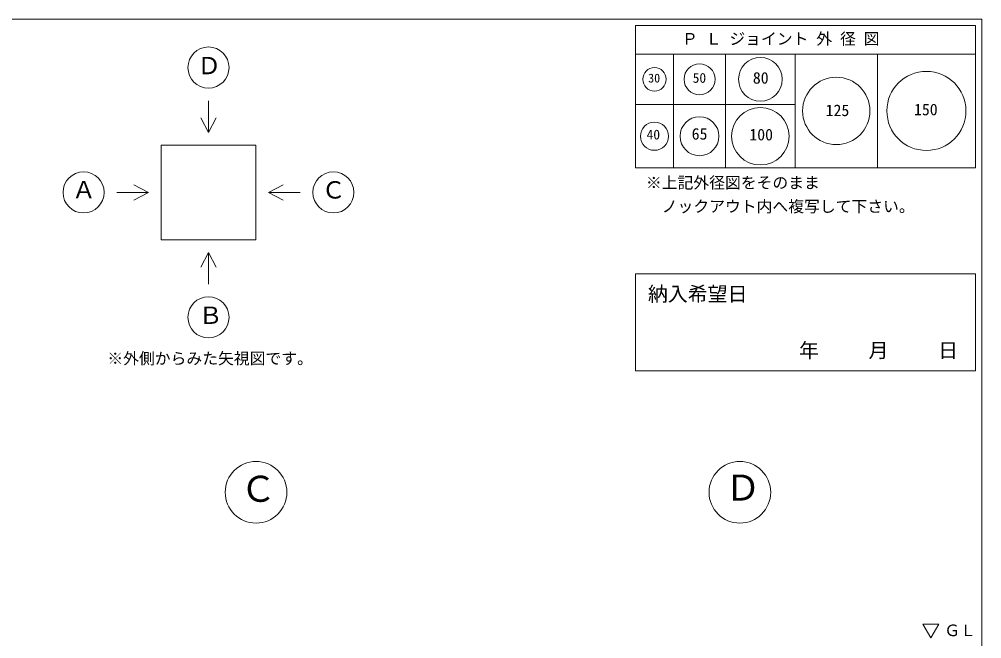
# Model space of a CAD drawing. Units: millimetres, scale not verified. Extents: x -4890 to 18490, y -2296 to 2296.
# Drawn here: x 1846 to 4890, y 337 to 2296 of the extents above; entities that cross this region are included whole.
import ezdxf
from ezdxf.enums import TextEntityAlignment as Align

# ---------------------------------------------------------------- set-up
doc = ezdxf.new("R2010")
doc.units = ezdxf.units.MM
doc.header["$LTSCALE"] = 10
for name, color, linetype, lineweight in [('0-2_waku', 7, 'Continuous', 18), ('0-3_gaikei', 7, 'Continuous', 18), ('0-7_hole', 7, 'Continuous', 18), ('0-D_文字１', 7, 'Continuous', 18)]:
    doc.layers.add(name, color=color, linetype=linetype, lineweight=lineweight)
doc.styles.add('ＭＳ ゴシック', font='')
doc.styles.get('ＭＳ ゴシック').set_extended_font_data('MS Gothic')

msp = doc.modelspace()

# ---------------------------------------------------------------- linework, layer by layer
at = {"layer": '0-2_waku'}
for p, q in [((-1230, 2296.38), (4890, 2296.38)), ((4890, 2296.38), (4890, -1978.62)), ((4890, 2296.38), (4890, -1978.62)), ((3795, 2276.38), (3795, 1826.38)), ((3795, 2276.38), (4870, 2276.38)), ((3795, 2276.38), (4870, 2276.38)), ((3795, 2276.38), (4870, 2276.38)), ((3795, 2276.38), (3795, 1826.38)), ((3795, 2276.38), (4870, 2276.38)), ((3795, 2276.38), (4870, 2276.38)), ((3795, 2276.38), (4870, 2276.38)), ((4870, 2276.38), (4870, 1826.38)), ((4870, 2276.38), (4870, 1826.38)), ((3795, 2186.38), (4870, 2186.38)), ((3915, 2186.38), (3915, 1826.38)), ((4080, 2186.38), (4080, 1826.38)), ((4300, 2186.38), (4300, 1826.38)), ((4560, 2186.38), (4560, 1826.38)), ((3795, 2026.38), (4300, 2026.38)), ((3795, 1826.38), (4870, 1826.38)), ((3795, 1826.38), (4870, 1826.38)), ((3795, 1491.09), (3795, 1184.38)), ((3795, 1491.09), (4870, 1491.09)), ((4870, 1491.09), (4870, 1184.38)), ((3795, 1184.38), (4870, 1184.38))]:
    msp.add_line(p, q, dxfattribs=at)
at = {"layer": '0-3_gaikei'}
for p, q in [((2444.61, 2038.6), (2444.61, 1938.6)), ((2444.61, 1938.6), (2420.48, 1984.98)), ((2444.61, 1938.6), (2468.73, 1984.98)), ((2294.61, 1898.6), (2594.61, 1898.6)), ((2294.61, 1898.6), (2294.61, 1598.6)), ((2594.61, 1898.6), (2594.61, 1598.6)), ((2254.61, 1748.6), (2208.23, 1772.73)), ((2634.61, 1748.6), (2680.98, 1772.73)), ((2154.61, 1748.6), (2254.61, 1748.6)), ((2254.61, 1748.6), (2208.23, 1724.47)), ((2294.61, 1598.6), (2594.61, 1598.6)), ((2444.61, 1558.6), (2420.48, 1512.22)), ((2444.61, 1558.6), (2468.73, 1512.22)), ((2444.61, 1458.6), (2444.61, 1558.6))]:
    msp.add_line(p, q, dxfattribs=at)
msp.add_lwpolyline([(2734.61, 1748.6), (2634.61, 1748.6), (2680.98, 1724.47)], dxfattribs=at)
for centre, radius in [((2444.61, 2143.6), 65), ((2049.61, 1748.6), 65), ((2839.61, 1748.6), 65), ((2444.61, 1353.6), 65), ((2595, 800.13), 97.5), ((4125, 800.13), 97.5)]:
    msp.add_circle(centre, radius, dxfattribs=at)
at = {"layer": '0-7_hole'}
for centre, radius in [((4190, 2106.38), 69), ((3855, 2106.38), 37), ((3997.5, 2106.38), 49), ((4715, 2006.38), 125), ((4430, 2006.38), 106.5), ((4190, 1926.38), 91), ((3997.5, 1926.38), 61.5), ((3855, 1926.38), 44.5)]:
    msp.add_circle(centre, radius, dxfattribs=at)
at = {"layer": '0-D_文字１'}
for p, q in [((4728.74, 339.8), (4703.54, 382.74)), ((4703.54, 382.74), (4753.94, 382.74)), ((4728.74, 339.8), (4753.94, 382.74))]:
    msp.add_line(p, q, dxfattribs=at)

# ---------------------------------------------------------------- texts
at = {"layer": '0-7_hole', "style": 'ＭＳ ゴシック'}
for s, height, p in [('30', 28.04, (3834.95, 2087.84)), ('50', 31.16, (3975.91, 2086.04)), ('80', 36.66, (4166.18, 2081.69)), ('125', 36.66, (4396.28, 1978.96)), ('150', 36.66, (4675.81, 1981.61)), ('65', 36.66, (3972.72, 1904.65)), ('100', 36.66, (4155.05, 1902.2)), ('40', 31.16, (3830.27, 1906.78))]:
    msp.add_text(s, height=height, dxfattribs=at).set_placement(p, align=Align.BOTTOM_LEFT)
at = {"layer": '0-D_文字１', "style": 'ＭＳ ゴシック'}
for s, height, p in [('Ｐ Ｌ ジョイント 外 径 図', 36.66, (3941.92, 2205.2)), ('Ｄ', 54.99, (2409.2, 2105.81)), ('※上記外径図をそのまま', 36.66, (3827.95, 1750.18)), ('Ａ', 54.99, (2013, 1713.66)), ('Ｃ', 54.99, (2802.78, 1712.65)), ('\u3000ノックアウト内へ複写して下さい。', 36.66, (3827.95, 1675.18)), ('納入希望日', 46.19, (3834.18, 1390.61)), ('Ｂ', 54.99, (2413.95, 1316.18)), ('\u3000\u3000\u3000年     月     日', 46.19, (4122.89, 1212.15)), ('※外側からみた矢視図です。', 36.66, (2124.81, 1194.23)), ('Ｃ', 82.48, (2545.55, 745.22)), ('Ｄ', 82.48, (4078.35, 748.94)), ('ＧＬ', 36.66, (4771.54, 334.25))]:
    msp.add_text(s, height=height, dxfattribs=at).set_placement(p, align=Align.BOTTOM_LEFT)

doc.saveas('drawing.dxf')
